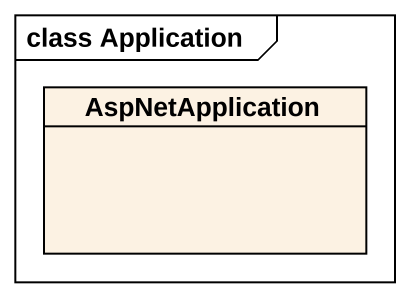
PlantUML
@startuml
mainframe class Application
hide circle
hide empty members
class AspNetApplication
@enduml
